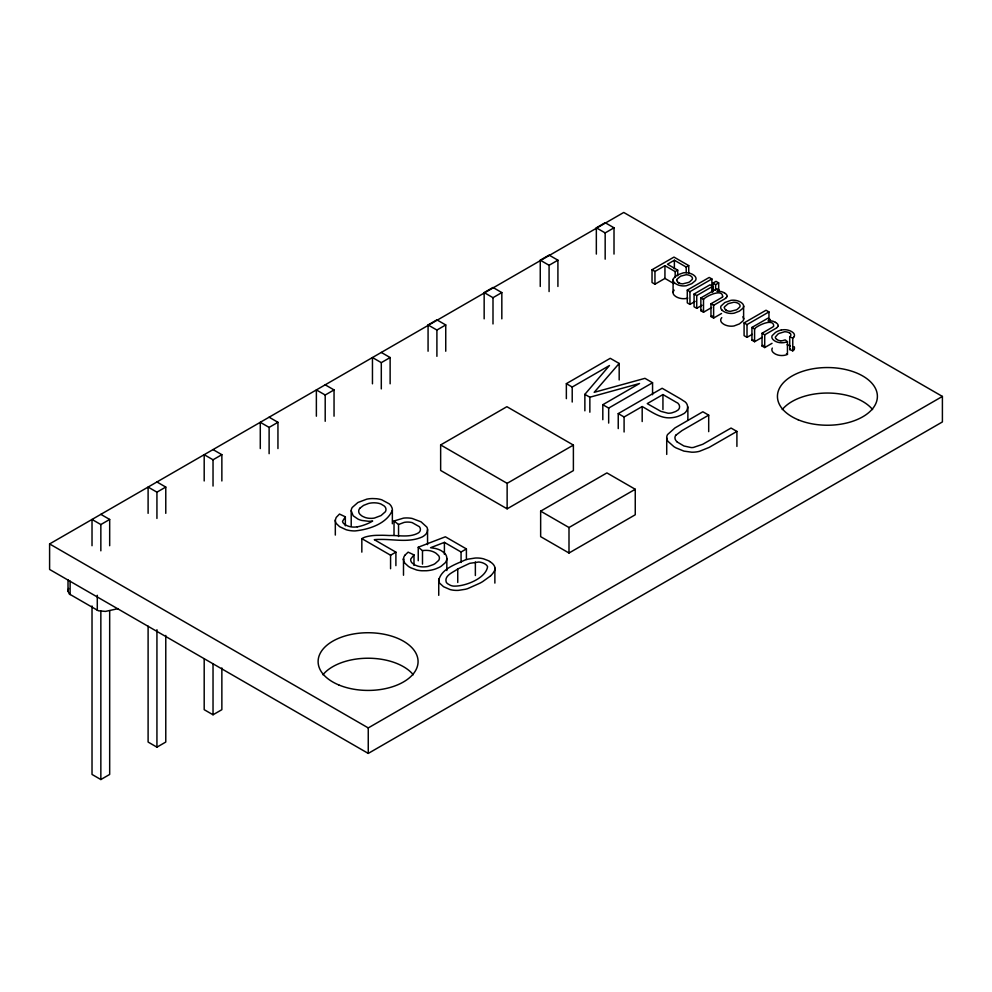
<?xml version="1.0" encoding="UTF-8"?>
<svg xmlns="http://www.w3.org/2000/svg" width="992" height="992" viewBox="0 0 992 992"><rect width="100%" height="100%" fill="white"/><g stroke="black" fill="none" stroke-linecap="round" stroke-linejoin="round"><path stroke-width="1.49" d="M676.68 280.166L676.68 279.955A5.952 3.435 0 0 1 676.842 279.347L680.586 276.173L686.03 274.759A6.225 3.596 0 0 1 690.035 275.59A7.539 4.352 0 0 1 690.792 276.012L691.015 276.16A6.212 3.584 0 0 1 692.168 279.496L689.725 281.778A18.129 10.466 0 0 1 688.609 282.41L682.744 283.861A6.188 3.571 0 0 1 676.854 280.277M724.296 307.656L724.309 307.458A5.952 3.435 0 0 1 724.47 306.838L728.215 303.676L733.646 302.262A6.225 3.596 0 0 1 737.664 303.081A7.539 4.352 0 0 1 738.42 303.502L738.643 303.664A6.212 3.584 0 0 1 739.796 306.987L737.354 309.281A18.129 10.466 0 0 1 736.225 309.901L730.372 311.352A6.188 3.571 0 0 1 724.482 307.768M351.205 525.723L351.205 510.719A18.24 10.528 0 0 1 352.234 507.47L357.889 502.51L366.767 499.162A18.774 10.838 0 0 1 372.583 498.554L376.452 498.728A17.695 10.218 0 0 1 381.759 499.807L389.248 503.849A19.344 11.16 0 0 1 391.17 506.081L391.964 507.706A19.146 11.048 0 0 1 392.361 510.26C386.731 523.85 368.776 529.53 355.037 530.931A18.997 10.974 0 0 1 348.886 530.385A18.724 10.813 0 0 1 346.034 529.678L339.648 526.702L336.3 523.528A15.289 8.829 0 0 1 335.321 520.081L336.189 517.464L339.487 514.054L345.34 516.82L345.34 525.822M118.209 608.629L105.487 611.407L98.394 610.787L69.242 593.948L68.014 591.108L68.634 588.467M489.713 561.472A24.75 14.285 0 0 0 488.064 560.554L483.588 558.856A15.55 8.978 0 0 0 478.776 558.062A17.447 10.069 0 0 0 475.156 558.05L468.249 559.116A31.608 18.253 0 0 0 465.025 560.046C455.241 564.46 441.167 568.949 438.687 580.543A16.095 9.3 0 0 0 439.729 583.246L443.548 586.706L450.033 589.546A15.512 8.953 0 0 0 454.857 590.339A17.509 10.106 0 0 0 458.49 590.352L465.384 589.273A31.273 18.054 0 0 0 467.79 588.591L480.178 583.048A111.836 64.567 0 0 0 482.72 581.572L490.556 575.918M772.334 348.08L772.185 348.378A9.015 5.208 0 0 0 771.888 349.568A9.288 5.369 0 0 0 773.066 352.346L774.293 353.363A13.442 7.762 0 0 0 775.384 354.02L776.066 354.367A9.126 5.27 0 0 0 785.912 354.987L787.45 354.392L787.45 341.645L785.193 339.872L782.725 340.628A5.022 2.902 0 0 1 780.89 340.764M722.647 296.72C722.709 287.63 704.506 297.067 703.514 299.472L700.848 297.947L700.848 310.694L703.514 312.232L711.599 307.557M404.786 555.334L408.134 552.147L413.986 554.912L413.986 565.415M793.774 337.069L792.769 338.111L792.769 350.858L789.719 349.556L789.719 336.809A5.667 3.274 0 0 0 789.545 332.729M793.774 349.816L792.769 350.858M674.151 290.135L673.382 291.326A9.015 5.208 0 0 0 673.084 292.516L673.084 279.769A9.015 5.208 0 0 1 673.382 278.566L677.176 275.057L683.277 272.862A8.829 5.096 0 0 1 686.104 272.713A10.218 5.902 0 0 1 691.684 273.978L692.441 274.35A13.355 7.713 0 0 1 693.569 275.032L694.512 275.788A9.622 5.555 0 0 1 696 278.554A10.106 5.828 0 0 1 695.962 279.161A9.536 5.506 0 0 1 695.417 280.637L691.784 283.662L686.452 285.696A9.3 5.369 0 0 1 681.082 285.733A11.048 6.374 0 0 1 676.321 284.084A13.528 7.812 0 0 1 675.54 283.6L674.312 282.584A9.511 5.493 0 0 1 673.084 279.769M721.779 317.626L720.998 318.816A9.015 5.208 0 0 0 720.713 320.007A9.511 5.493 0 0 0 721.928 322.822L723.168 323.838A13.528 7.812 0 0 0 723.937 324.334A11.048 6.374 0 0 0 728.711 325.984A9.3 5.369 0 0 0 734.08 325.946L739.4 323.913L743.045 320.887A9.536 5.506 0 0 0 743.591 319.399A10.106 5.828 0 0 0 743.616 318.804M359.836 508.251L363.593 505.374L368.553 503.465A13.789 7.961 0 0 1 372.558 502.857A14.644 8.457 0 0 1 374.604 502.82L376.551 502.956A11.334 6.547 0 0 1 381.102 504.097L384.164 505.945A10.751 6.212 0 0 1 385.838 508.487L385.95 509.194A12.97 7.49 0 0 1 385.938 509.925A12.301 7.105 0 0 1 385.342 511.76L381.015 515.58L374.443 518.047A11.569 6.684 0 0 1 371.318 518.357L369.47 518.32A11.123 6.423 0 0 1 364.969 517.415L362.948 516.534A15.488 8.94 0 0 1 361.559 515.704L360.121 514.488A11.458 6.609 0 0 1 358.732 511.798A12.35 7.13 0 0 1 359.836 508.251M584.871 410.837L584.871 394.345L609.46 365.527L572.21 387.041L566.358 383.656L566.358 398.66M566.358 383.656L610.254 358.31L619.182 363.456L594.183 392.324L644.949 378.336L652.562 382.738L652.562 394.729M676.222 434.942L682.025 430.565L708.697 415.14L708.697 431.644M345.34 516.82L342.55 521.308A8.903 5.146 0 0 0 343.84 523.677L345.266 524.768M413.986 554.912L410.849 558.893A10.676 6.163 0 0 0 410.713 560.17A10.962 6.324 0 0 0 412.226 563.096L413.937 564.411A15.872 9.164 0 0 0 415.412 565.217L417.682 566.097A11.892 6.87 0 0 0 422.071 566.866L422.741 566.891A13.628 7.862 0 0 0 428.222 566.395L433.368 564.572A23.82 13.752 0 0 0 435.153 563.568L438.638 560.443A12.04 6.956 0 0 0 439.394 557.864A11.346 6.547 0 0 0 438.638 555.694L436.133 553.313A19.034 10.986 0 0 0 434.756 552.482A13.057 7.539 0 0 0 429.04 550.572A13.727 7.924 0 0 0 422.493 550.61L418.24 547.237L445.371 536.796L466.401 548.923L466.401 559.426M457.746 568.974C453.58 572.173 444.168 575.261 446.189 582.019A10.044 5.803 0 0 0 447.566 583.693L450.356 585.292A10.019 5.778 0 0 0 453.245 586.086C464.541 586.805 485.782 578.559 487.58 566.754A10.218 5.902 0 0 0 486.006 564.696L485.162 564.076A12.412 7.167 0 0 0 483.712 563.282L482.67 562.848A9.945 5.741 0 0 0 478.64 562.018L469.7 563.344L457.746 568.974L457.746 582.478M428.073 351.23L428.073 324.954L436.902 319.858L445.743 324.954L445.743 351.23M484.158 318.841L484.158 292.578L492.999 287.469L501.828 292.578L501.828 318.841M540.256 286.465L540.256 260.189L549.084 255.093L557.913 260.189L557.913 286.465M596.341 254.076L596.341 227.813L605.17 222.704L614.011 227.813L614.011 254.076M49.6 543.938L623.745 212.462L942.4 396.428L942.4 421.935L368.255 753.412L49.6 569.445L49.6 543.938L368.255 727.917L942.4 396.428M428.073 324.954L436.902 330.051L445.743 324.954M484.158 292.578L492.999 297.674L501.828 292.578M540.256 260.189L549.084 265.286L557.913 260.189M596.341 227.813L605.17 232.909L614.011 227.813M92.02 545.724L92.02 519.448L100.849 524.557L109.678 519.448L109.678 545.724M148.106 513.335L148.106 487.072L156.934 492.168L165.776 487.072L165.776 513.335M204.191 480.959L204.191 454.683L213.032 459.78L221.861 454.683L221.861 480.959M260.288 448.57L260.288 422.307L269.117 427.403L277.946 422.307L277.946 448.57M316.374 416.194L316.374 389.918L325.202 395.014L334.044 389.918L334.044 416.194M372.459 383.805L372.459 357.542L381.3 362.638L390.129 357.542L390.129 383.805M673.89 283.613L664.938 278.43L654.956 284.196L652.029 282.509L652.029 269.75L673.977 257.089L688.746 265.608L688.746 272.688M652.029 269.75L654.956 271.448L664.938 265.682L675.18 271.597L677.71 270.134L677.71 275.801M688.746 265.608L686.216 267.071L674.374 260.226L667.467 264.232L677.71 270.134M695.107 301.407L689.948 304.395L687.282 302.858L687.282 290.11L709.23 277.438L711.896 278.975L711.896 291.722M687.282 290.11L689.948 291.648L711.896 278.975M702.051 305.238L696.731 308.314L694.065 306.776L694.065 294.029L710.024 284.803L712.69 286.341L712.69 292.008M712.963 291.623L712.963 283.117L716.013 281.356L718.679 282.894L718.679 289.974M694.065 294.029L696.731 295.566L712.69 286.341M712.963 283.117L715.616 284.654L718.679 282.894M440.646 444.937L506.887 406.695L573.388 445.086L573.388 470.592L507.135 508.834L440.646 470.444L440.646 444.937L507.135 483.34L573.388 445.086M700.848 297.947L716.819 288.722L719.212 290.11L716.956 291.412L719.014 291.326A7.576 4.377 0 0 1 721.891 291.76L724.482 292.838M721.556 313.484L713.62 318.06L710.966 316.535L710.966 303.775L720.576 298.232A12.003 6.932 0 0 0 722.697 296.744M700.848 310.694L701.852 310.112M710.966 303.775L713.62 305.313L724.234 299.175A20.795 12.003 0 0 0 725.685 298.232M710.966 316.535L712.157 315.84M752.172 334.366L747.013 337.342L744.087 335.656L744.087 322.908L766.035 310.236L768.961 311.922L768.961 320.416M602.814 419.703L602.814 404.699L639.53 383.507L589.856 397.222L584.871 394.345M744.087 322.908L747.013 324.595L768.961 311.922M602.814 404.699L608.666 408.084L652.562 382.738M762.141 337.367L754.59 341.719L751.936 340.182L751.936 327.434L767.895 318.221L770.288 319.598L770.288 322.437M770.288 319.598L768.031 320.9L770.102 320.825A7.576 4.377 0 0 1 772.966 321.247L775.558 322.338M751.936 327.434L754.59 328.972C755.445 326.566 773.896 317.118 773.723 326.207A12.003 6.932 0 0 1 771.615 327.695L762.042 333.275L762.042 346.022L764.708 347.56L772.024 343.331M618.239 413.614L662.135 388.269L679.346 398.201A63.922 36.902 0 0 1 683.364 400.768C689.787 403.682 688.51 412.176 682.285 414.42A23.82 13.752 0 0 1 680.872 415.177L677.883 416.404A18.426 10.639 0 0 1 671.237 417.744C660.387 418.884 651.074 411.37 642.184 406.546L624.092 416.987L618.239 413.614L618.239 428.606M751.936 340.182L752.928 339.611M762.042 333.275L764.708 334.812L775.322 328.674A20.795 12.003 0 0 0 776.773 327.72M662.941 394.568L647.243 403.62L660.883 411.358L668.062 413.23A9.362 5.406 0 0 0 671.795 412.883L675.292 411.655A16.529 9.536 0 0 0 676.594 410.936C681.107 409.188 680.276 403.397 675.924 402.107A73.086 42.197 0 0 0 674.275 401.115L662.941 394.568L662.941 409.56M361.832 552.135L361.832 538.631L390.575 555.222L395.895 552.147L395.895 565.651M762.042 346.022L763.245 345.328M404.786 555.346A17.645 10.18 0 0 0 404.91 563.196L408.419 566.395A27.602 15.934 0 0 0 410.725 567.759L416.566 569.966A18.203 10.503 0 0 0 421.935 570.772L426.56 570.735A22.332 12.896 0 0 0 435.612 568.912L438.836 567.536A28.557 16.492 0 0 0 441.13 566.258L445.135 562.861A18.749 10.825 0 0 0 446.784 559.104A20.51 11.842 0 0 0 446.784 557.43L446.375 555.842A17.162 9.908 0 0 0 444.329 552.928L441.403 550.783A18.178 10.49 0 0 0 435.178 548.44L430.553 547.72L444.404 542.376L461.069 551.998L466.401 548.923M540.652 511.153L606.906 472.911L635.252 489.267L635.252 514.774L568.999 553.015L540.652 536.647L540.652 511.153L568.999 527.521L635.252 489.267M92.02 605.988L92.02 774.442L100.849 779.538L109.678 774.442L109.678 610.626M148.106 626.15L148.106 742.053L156.934 747.162L165.776 742.053L165.776 635.426M204.191 658.676L204.191 709.677L213.032 714.773L221.861 709.677L221.861 667.951M736.907 446.425L736.907 431.433L709.069 447.442L699.509 451.31A17.447 10.069 0 0 1 691.684 452.191L683.91 451.112L676.06 447.9A46.041 26.586 0 0 1 673.828 446.586L667.963 441.353A19.456 11.234 0 0 1 667.083 439.63A17.075 9.858 0 0 1 667.542 434.558L674.994 427.912L702.844 411.767L708.697 415.14M398.548 536.498L398.548 524.508L404.104 522.412A10.825 6.25 0 0 1 407.03 522.077A11.061 6.386 0 0 1 412.226 522.635L419.294 526.653A11.073 6.386 0 0 1 420.348 528.835A11.706 6.758 0 0 1 420.372 529.79L420.273 530.41A9.56 5.518 0 0 1 418.488 532.865C409.684 537.949 398.772 535.159 389.124 535.519A108.165 62.446 0 0 0 382.453 535.271L376.241 535.345A28.954 16.715 0 0 0 366.209 536.759A14.198 8.196 0 0 0 361.832 538.631M394.022 534.465L394.022 520.974L403.471 518.134A16.021 9.25 0 0 1 407.811 517.96A16.765 9.672 0 0 1 412.102 518.444L421.054 521.829L426.833 527.074A16.566 9.56 0 0 1 427.552 529.616L427.304 531.625A15.736 9.089 0 0 1 425.27 534.775L423.758 535.99A19.456 11.234 0 0 1 422.22 536.945C409.026 542.922 393.998 539.127 380.06 539.437A25.904 14.954 0 0 0 374.294 539.673L395.895 552.147M787.45 341.645L785.875 342.203A9.126 5.27 0 0 1 776.042 341.632L775.384 341.273A13.442 7.762 0 0 1 774.293 340.616L773.066 339.599A9.288 5.369 0 0 1 771.875 336.809A9.015 5.208 0 0 1 772.185 335.631L775.471 332.444A16.12 9.312 0 0 1 781.25 330.026M687.816 298.121L686.452 298.443A9.3 5.369 0 0 1 681.082 298.48A11.048 6.374 0 0 1 676.321 296.831A13.528 7.812 0 0 1 675.54 296.348L674.312 295.331A9.511 5.493 0 0 1 673.084 292.516M357.194 526.839L358.769 526.554A33.976 19.617 0 0 0 364.709 524.793A38.601 22.295 0 0 0 371.616 521.656L372.657 521.023A16.852 9.734 0 0 1 368.416 521.259L361.956 520.465A16.715 9.647 0 0 1 358.137 519.176L353.152 515.778L351.205 510.719M789.719 336.809L792.769 338.111M736.907 431.433L731.054 428.048L702.733 444.292L693.346 447.466A8.792 5.072 0 0 1 691.213 447.578L683.947 445.991L677.102 441.948M381.3 352.433L390.129 357.542M325.202 384.822L334.044 389.918M269.117 417.198L277.946 422.307M213.032 449.587L221.861 454.683M156.934 481.963L165.776 487.072M100.849 514.352L109.678 519.448M776.761 339.438L776.55 339.289A5.89 3.398 0 0 1 775.36 337.02L777.951 334.093A20.547 11.854 0 0 1 779.08 333.436L784.498 331.762A5.989 3.46 0 0 1 788.479 332.456L788.739 332.58A7.502 4.328 0 0 1 789.26 332.853M786.458 353.623L787.45 354.392M394.022 520.974L398.548 524.508M721.928 310.074L723.168 311.091A13.528 7.812 0 0 0 723.937 311.575A11.048 6.374 0 0 0 728.711 313.224A9.3 5.369 0 0 0 734.08 313.199L739.4 311.166L743.045 308.14A9.536 5.506 0 0 0 743.591 306.652A10.106 5.828 0 0 0 743.616 306.057M764.708 334.812L764.708 347.56M754.59 328.972L754.59 341.719M747.013 324.595L747.013 337.342M743.616 306.354L743.616 319.102M715.616 284.654L715.616 290.321M713.62 305.313L713.62 318.06M703.514 299.472L703.514 312.232M696.731 295.566L696.731 308.314M689.948 291.648L689.948 304.395M687.878 406.894L687.878 420.397M686.216 267.071L686.216 272.738M675.18 271.597L675.18 277.264M674.374 260.226L674.374 268.733M666.723 437.918L666.723 454.41M664.938 265.682L664.938 278.43M654.956 271.448L654.956 284.196M642.184 406.546L642.184 421.538M624.092 416.987L624.092 431.991M619.182 363.456L619.182 379.961M608.666 408.084L608.666 423.076M605.17 232.909L605.17 259.172M589.856 397.222L589.856 412.213M572.21 387.041L572.21 402.033M568.999 527.521L568.999 553.015M549.084 265.286L549.084 291.561M507.135 483.34L507.135 508.834M494.872 568.106L494.872 583.098M492.999 297.674L492.999 323.95M475.366 562.042L475.366 575.534M461.069 551.998L461.069 562.501M446.834 558.546L446.834 570.549M444.404 542.376L444.404 554.379M438.737 578.832L438.737 595.336M436.902 330.051L436.902 356.326M427.552 529.616L427.552 544.62M422.493 550.622L422.493 564.113M418.24 547.237L418.24 560.74M403.496 575.236L403.496 558.732A18.327 10.59 0 0 0 403.508 559.748M392.361 510.26L392.361 523.764M390.575 555.222L390.575 568.726M381.3 362.638L381.3 388.901M368.255 727.917L368.255 753.412M335.321 520.081L335.321 535.072M325.202 395.014L325.202 421.29M269.117 427.403L269.117 453.679M213.032 459.78L213.032 486.055M213.032 663.772L213.032 714.773M156.934 492.168L156.934 518.444M156.934 629.709L156.934 747.162M100.849 524.557L100.849 550.82M100.849 611.097L100.849 779.538M97.29 595.287L97.29 610.278M70.11 581.089L70.11 594.592M68.014 579.774L68.014 591.108M677.164 441.924A12.586 7.266 0 0 1 675.974 434.88M345.303 524.743A12.264 7.08 0 0 0 351.106 526.876A12.115 6.994 0 0 0 357.194 526.851M489.651 561.509A17.695 10.218 0 0 1 494.834 570.636M494.524 570.611A33.567 19.381 0 0 1 490.494 575.893M679.098 283.055A7.44 4.303 0 0 1 678.106 282.472M724.321 292.95A7.688 4.439 0 0 1 727.198 296.459M727.024 296.459A7.477 4.315 0 0 1 725.834 298.084M742.859 316.82A9.622 5.555 0 0 1 743.616 318.804M743.616 306.057A9.622 5.555 0 0 0 742.14 303.279L741.198 302.535A13.355 7.713 0 0 0 740.069 301.853L739.313 301.481A10.218 5.902 0 0 0 733.72 300.192A8.829 5.096 0 0 0 730.906 300.353L724.792 302.548L720.998 306.069A9.015 5.208 0 0 0 720.713 307.26A9.511 5.493 0 0 0 721.928 310.074M726.714 310.546A7.44 4.303 0 0 1 725.722 309.975M775.409 322.45A7.688 4.439 0 0 1 778.286 325.959M778.112 325.959A7.477 4.315 0 0 1 776.91 327.571M790.475 348.725A5.667 3.274 0 0 1 789.694 349.544M789.545 345.476A5.667 3.274 0 0 1 790.314 346.171M789.26 345.613A7.502 4.328 0 0 0 788.739 345.328L788.479 345.204A5.989 3.46 0 0 0 787.053 344.745M794.121 346.642A8.221 4.749 0 0 1 793.86 349.841M781.287 330.063A8.556 4.948 0 0 1 786.755 329.877A11.073 6.386 0 0 1 791.492 331.539A13.293 7.676 0 0 1 792.1 331.911L792.893 332.481A8.221 4.749 0 0 1 793.86 337.082M780.89 340.814A6.064 3.497 0 0 1 776.81 339.413M322.921 674.758A49.972 28.842 0 0 1 368.106 658.229A49.972 28.842 0 0 1 413.292 674.758M782.242 409.572A49.972 28.842 0 0 1 827.427 393.043A49.972 28.842 0 0 1 872.6 409.572M338.78 684.939A49.972 28.842 0 0 0 417.806 664.553A49.972 28.842 0 0 0 347.721 635.24A49.972 28.842 0 0 0 338.78 684.939M798.101 419.752A49.972 28.842 0 0 0 877.126 399.367A49.972 28.842 0 0 0 807.042 370.053A49.972 28.842 0 0 0 798.101 419.752"/></g></svg>
